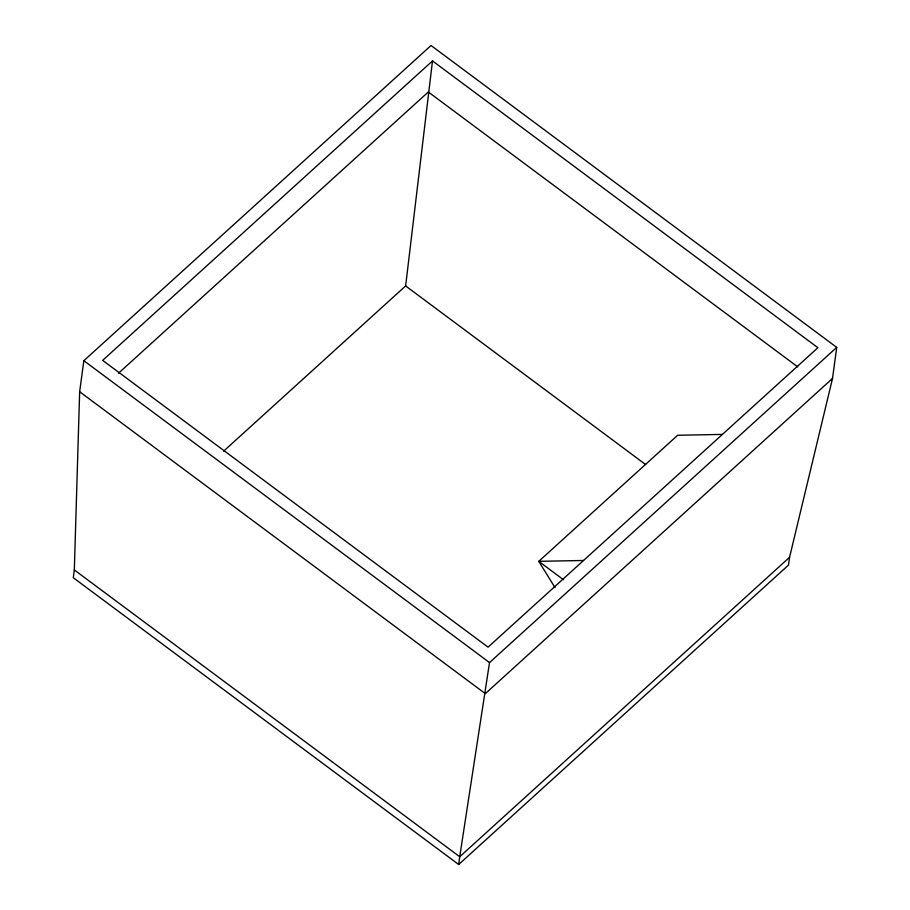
<?xml version="1.0" encoding="UTF-8"?>
<svg xmlns="http://www.w3.org/2000/svg" width="910" height="910" viewBox="0 0 910 910"><rect width="100%" height="100%" fill="white"/><g stroke="black" fill="none" stroke-linecap="round" stroke-linejoin="round"><path stroke-width="1.36" d="M74.324 569.944L79.648 391.744L83.845 360.701L431.044 45.5L836.722 347.381L832.525 378.435L789.562 557.295L788.515 565.064L458.674 864.5L73.278 577.713L74.324 569.944L459.721 856.742L458.674 864.5M223.61 451.178L405.632 285.933L432.5 60.925L817.897 347.722L488.067 647.158L102.659 360.36L432.5 60.925M836.722 347.381L489.523 662.582L459.721 856.742L789.562 557.295M118.425 373.293L428.303 91.978L797.74 366.889M832.525 378.435L485.326 693.636L79.648 391.744M722.426 434.4L677.654 435.264L538.777 561.333L554.998 587.598M583.538 560.48L538.777 561.333L563.563 579.784M405.632 285.933L645.622 464.532M83.845 360.701L489.523 662.582"/></g></svg>
